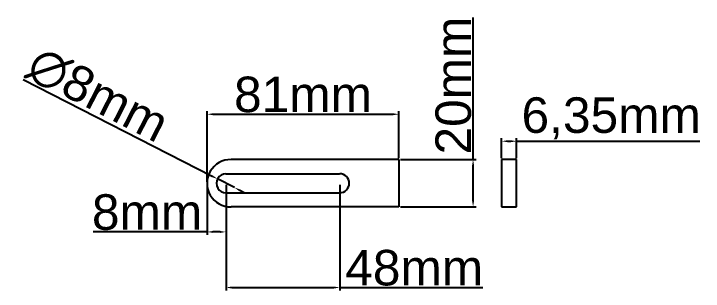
# Model space of a CAD drawing. Header units: centimetres. Extents: x -4347 to 16897, y 45206 to 109107.
# Drawn here: x 8984.3 to 9275.3, y 52476 to 52593.1 of the extents above; entities that cross this region are included whole.
import ezdxf

# ---------------------------------------------------------------- set-up
doc = ezdxf.new("R2010")
doc.units = ezdxf.units.CM
doc.header["$LTSCALE"] = 0.5
doc.styles.get("Standard").update_dxf_attribs({"font": 'arial.ttf'})
doc.dimstyles.new('ISO-25', dxfattribs={"dimtxt": 15, "dimasz": 2.5, "dimexe": 1.25, "dimexo": 0.625, "dimtad": 1, "dimtxsty": 'Standard', "dimcen": 2.5, "dimclrd": 1, "dimclre": 1, "dimadec": 0, "dimazin": 0, "dimtfac": 1, "dimtmove": 0, "dimatfit": 3, "dimfxl": 1, "dimarcsym": 0})

# ---------------------------------------------------------------- blocks, each defined once
blk = doc.blocks.new('*D332')
at = {"color": 1, "lineweight": -2, "transparency": 16777216}
for p, q in [((9065.9, 52522.21), (9065.9, 52551.98)), ((9068.4, 52550.73), (9144.39, 52550.73)), ((9146.89, 52532.21), (9146.89, 52551.98))]:
    blk.add_line(p, q, dxfattribs=at)
at = {"color": 1, "transparency": 16777216}
for points in [[(9068.4, 52551.14), (9068.4, 52550.31), (9065.9, 52550.73)], [(9144.39, 52551.14), (9144.39, 52550.31), (9146.89, 52550.73)]]:
    blk.add_solid(points, dxfattribs=at)
at = {"layer": 'Defpoints', "color": 0, "transparency": 16777216}
for p in [(9146.89, 52550.73), (9146.89, 52531.58), (9065.9, 52521.58)]:
    blk.add_point(p, dxfattribs=at)
at = {"color": 0, "transparency": 16777216, "insert": (9106.4, 52559.01), "char_height": 15, "attachment_point": 5}
blk.add_mtext('81mm', dxfattribs=at)
blk = doc.blocks.new('*D333')
at = {"color": 1, "lineweight": -2, "transparency": 16777216}
for p, q in [((9073.9, 52520.96), (9073.9, 52476.32)), ((9121.89, 52520.96), (9121.89, 52476.32)), ((9076.4, 52477.57), (9119.39, 52477.57)), ((9121.89, 52477.57), (9182.24, 52477.57))]:
    blk.add_line(p, q, dxfattribs=at)
at = {"color": 1, "transparency": 16777216}
for points in [[(9076.4, 52477.99), (9076.4, 52477.15), (9073.9, 52477.57)], [(9119.39, 52477.99), (9119.39, 52477.15), (9121.89, 52477.57)]]:
    blk.add_solid(points, dxfattribs=at)
at = {"layer": 'Defpoints', "color": 0, "transparency": 16777216}
for p in [(9073.9, 52521.58), (9121.89, 52521.58), (9121.89, 52477.57)]:
    blk.add_point(p, dxfattribs=at)
at = {"color": 0, "transparency": 16777216, "insert": (9153.32, 52485.85), "char_height": 15, "attachment_point": 5}
blk.add_mtext('48mm', dxfattribs=at)
blk = doc.blocks.new('*D334')
at = {"color": 1, "lineweight": -2, "transparency": 16777216}
for p, q in [((9065.9, 52520.96), (9065.9, 52499.8)), ((9073.9, 52520.96), (9073.9, 52499.8)), ((9065.9, 52501.05), (9017.78, 52501.05)), ((9071.4, 52501.05), (9068.4, 52501.05))]:
    blk.add_line(p, q, dxfattribs=at)
at = {"color": 1, "transparency": 16777216}
for points in [[(9068.4, 52501.46), (9068.4, 52500.63), (9065.9, 52501.05)], [(9071.4, 52501.46), (9071.4, 52500.63), (9073.9, 52501.05)]]:
    blk.add_solid(points, dxfattribs=at)
at = {"layer": 'Defpoints', "color": 0, "transparency": 16777216}
for p in [(9065.9, 52521.58), (9073.9, 52521.58), (9065.9, 52501.05)]:
    blk.add_point(p, dxfattribs=at)
at = {"color": 0, "transparency": 16777216, "insert": (9040.59, 52509.33), "char_height": 15, "attachment_point": 5}
blk.add_mtext('8mm', dxfattribs=at)
blk = doc.blocks.new('*D335')
at = {"color": 1, "lineweight": -2, "transparency": 16777216}
for p, q in [((9178.18, 52531.58), (9178.18, 52591.59)), ((9147.52, 52531.58), (9179.43, 52531.58)), ((9178.18, 52514.08), (9178.18, 52529.08)), ((9147.52, 52511.58), (9179.43, 52511.58))]:
    blk.add_line(p, q, dxfattribs=at)
at = {"color": 1, "transparency": 16777216}
for points in [[(9177.76, 52529.08), (9178.59, 52529.08), (9178.18, 52531.58)], [(9177.76, 52514.08), (9178.59, 52514.08), (9178.18, 52511.58)]]:
    blk.add_solid(points, dxfattribs=at)
at = {"layer": 'Defpoints', "color": 0, "transparency": 16777216}
for p in [(9146.89, 52531.58), (9178.18, 52531.58), (9146.89, 52511.58)]:
    blk.add_point(p, dxfattribs=at)
at = {"color": 0, "transparency": 16777216, "insert": (9169.89, 52562.84), "char_height": 15, "attachment_point": 5, "rotation": 90}
blk.add_mtext('20mm', dxfattribs=at)
blk = doc.blocks.new('*D336')
at = {"color": 1, "lineweight": -2, "transparency": 16777216}
for p, q in [((8988.33, 52565.35), (9068.11, 52524.54)), ((9077.46, 52519.76), (9070.33, 52523.41)), ((9079.68, 52518.62), (9081.91, 52517.49))]:
    blk.add_line(p, q, dxfattribs=at)
at = {"color": 1, "transparency": 16777216}
for points in [[(9068.3, 52524.91), (9067.92, 52524.17), (9070.33, 52523.41)], [(9079.87, 52518.99), (9079.49, 52518.25), (9077.46, 52519.76)]]:
    blk.add_solid(points, dxfattribs=at)
at = {"layer": 'Defpoints', "color": 0, "transparency": 16777216}
for p in [(9070.33, 52523.41), (9077.46, 52519.76)]:
    blk.add_point(p, dxfattribs=at)
at = {"color": 0, "transparency": 16777216, "insert": (9019.85, 52559), "char_height": 15, "attachment_point": 5, "rotation": 332.9086}
blk.add_mtext('∅8mm', dxfattribs=at)
blk = doc.blocks.new('*D331')
at = {"color": 1, "lineweight": -2, "transparency": 16777216}
for p, q in [((9190.22, 52532.21), (9190.22, 52540.59)), ((9192.72, 52539.34), (9194.07, 52539.34)), ((9196.57, 52532.21), (9196.57, 52540.59)), ((9196.57, 52539.34), (9273.87, 52539.34))]:
    blk.add_line(p, q, dxfattribs=at)
at = {"color": 1, "transparency": 16777216}
for points in [[(9192.72, 52539.75), (9192.72, 52538.92), (9190.22, 52539.34)], [(9194.07, 52539.75), (9194.07, 52538.92), (9196.57, 52539.34)]]:
    blk.add_solid(points, dxfattribs=at)
at = {"layer": 'Defpoints', "color": 0, "transparency": 16777216}
for p in [(9196.57, 52539.34), (9190.22, 52531.58), (9196.57, 52531.58)]:
    blk.add_point(p, dxfattribs=at)
at = {"color": 0, "transparency": 16777216, "insert": (9236.47, 52548.97), "char_height": 15, "attachment_point": 5}
blk.add_mtext('6,35mm', dxfattribs=at)

msp = doc.modelspace()

# ---------------------------------------------------------------- linework, layer by layer
for p, q in [((9146.895, 52531.584), (9076.056, 52531.584)), ((9146.895, 52531.584), (9146.895, 52511.584)), ((9190.215, 52531.584), (9190.215, 52511.584)), ((9196.565, 52531.584), (9190.215, 52531.584)), ((9196.565, 52511.584), (9196.565, 52531.584)), ((9073.896, 52525.584), (9121.742, 52525.584)), ((9073.896, 52517.584), (9121.742, 52517.584)), ((9146.895, 52511.584), (9076.056, 52511.584)), ((9190.215, 52511.584), (9196.565, 52511.584))]:
    msp.add_line(p, q)
for centre, radius, start, end in [((9075.898, 52521.584), 10.001, 89.09282, 270.90718), ((9121.892, 52521.584), 4, 270, 90)]:
    msp.add_arc(centre, radius, start, end)
at = {"color": 7, "true_color": 0xffffff}
msp.add_arc((9073.896, 52521.584), 4, 90, 270.19836, dxfattribs=at)

# ---------------------------------------------------------------- dimensions: what is measured, and where the dimension line sits
dim = msp.add_linear_dim(base=(9178.176, 52531.584), p1=(9146.895, 52511.584), p2=(9146.895, 52531.584), angle=90, dimstyle='ISO-25', override={"dimpost": 'mm'})
dim.commit()
dim.dimension.update_dxf_attribs({"geometry": '*D335', "text_midpoint": (9169.893, 52562.836)})
dim = msp.add_diameter_dim_2p(p1=(9077.457, 52519.762), p2=(9070.335, 52523.406), dimstyle='ISO-25', override={"dimpost": 'mm'})
dim.commit()
dim.dimension.update_dxf_attribs({"geometry": '*D336', "text_midpoint": (9015.891, 52551.255), "dimtype": 163})
for base, p1, p2, picture, middle in [((9146.895, 52550.727), (9065.897, 52521.584), (9146.895, 52531.584), '*D332', (9106.396, 52559.01)), ((9196.565, 52539.336), (9190.215, 52531.584), (9196.565, 52531.584), '*D331', (9236.469, 52548.975)), ((9065.897, 52501.048), (9073.896, 52521.584), (9065.897, 52521.584), '*D334', (9040.589, 52509.332)), ((9121.892, 52477.571), (9073.896, 52521.584), (9121.892, 52521.584), '*D333', (9153.318, 52485.855))]:
    dim = msp.add_linear_dim(base=base, p1=p1, p2=p2, dimstyle='ISO-25', override={"dimpost": 'mm'})
    dim.commit()
    dim.dimension.update_dxf_attribs({"geometry": picture, "text_midpoint": middle})

doc.saveas('drawing.dxf')
